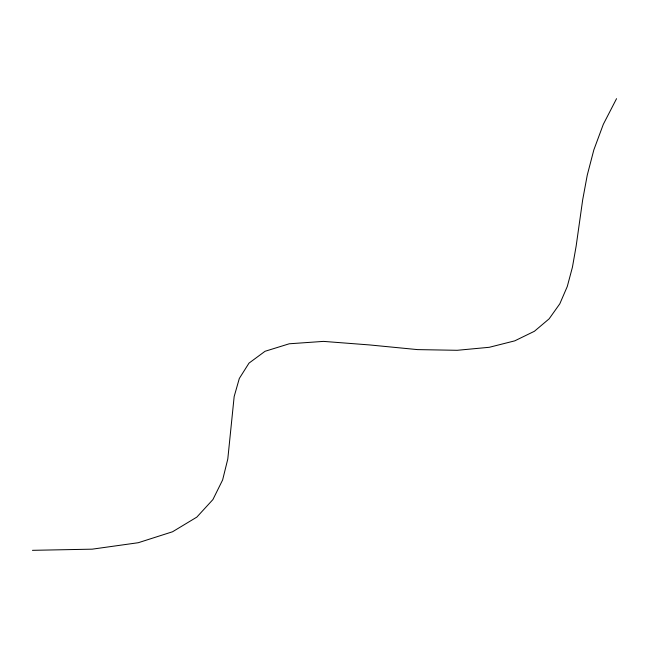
<?xml version="1.0" encoding="UTF-8"?>
<svg xmlns="http://www.w3.org/2000/svg" width="649" height="649" viewBox="0 0 649 649"><rect width="100%" height="100%" fill="white"/><g stroke="black" fill="none" stroke-linecap="round" stroke-linejoin="round"><path stroke-width="0.97" d="M616.55 98.672L603.319 124.316L593.835 149.903L587.256 175.149L582.688 199.778L576.15 246.06L572.442 267.145L567.283 286.493L559.803 303.813L549.127 318.837L534.403 331.282L514.746 340.855L489.297 347.288L457.188 350.298L417.542 349.608L369.492 344.927L323.47 341.39L289.259 343.783L265.043 351.287L248.997 363.124L239.311 378.472L234.167 396.539L227.791 459.03L222.623 479.952L212.904 499.576L196.825 517.115L172.553 531.766L138.278 542.718L92.182 549.168L32.45 550.328"/></g></svg>
